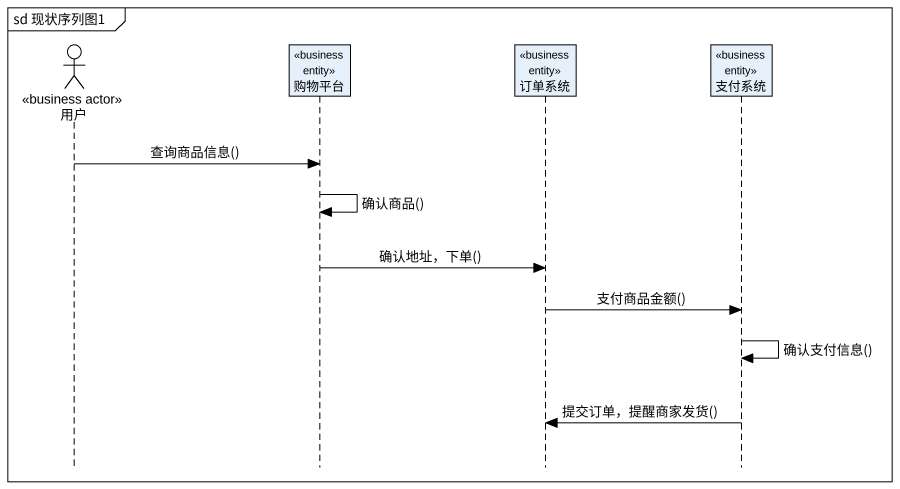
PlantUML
@startuml
mainframe sd 现状序列图1
hide footbox
actor 用户 <<business actor>>
participant 购物平台 <<business entity>>
participant 订单系统 <<business entity>>
participant 支付系统 <<business entity>>

用户 -> 购物平台 : 查询商品信息()
购物平台 -> 购物平台 : 确认商品()
购物平台 -> 订单系统 : 确认地址，下单()
订单系统 -> 支付系统 : 支付商品金额()
支付系统 -> 支付系统 : 确认支付信息()
支付系统 -> 订单系统 : 提交订单，提醒商家发货()
@enduml
